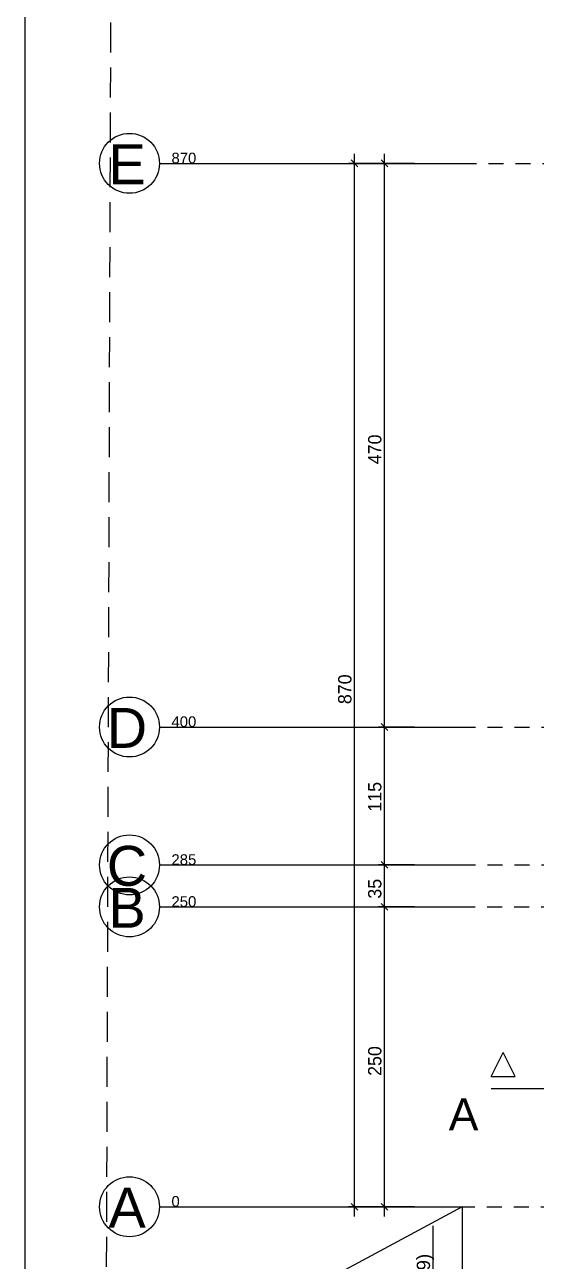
# Model space of a CAD drawing. Header units: metres. Extents: x -220 to 294, y -29 to 18.
# Drawn here: x -117.78 to -113.52, y -0.65 to 9.66 of the extents above; entities that cross this region are included whole.
import ezdxf

# ---------------------------------------------------------------- set-up
doc = ezdxf.new("R2010")
doc.units = ezdxf.units.M
doc.header["$MEASUREMENT"] = 0
for name, pattern in [('CENTER2', [1.125, 0.75, -0.125, 0.125, -0.125]), ('DASHED2', [0.375, 0.25, -0.125]), ('HIDDEN2', [0.1875, 0.125, -0.0625])]:
    doc.linetypes.add(name, pattern=pattern)
for name, color, linetype in [('Aks', 7, 'Continuous'), ('Cizgi', 7, 'Continuous'), ('Kot', 7, 'Continuous'), ('Olculendirme', 7, 'Continuous'), ('Standart', 7, 'Continuous')]:
    doc.layers.add(name, color=color, linetype=linetype)
doc.styles.add('arial_1_18', font='arial.ttf', dxfattribs={"height": 0.2})
doc.styles.add('comic sans ms_1_18', font='comic.ttf', dxfattribs={"height": 0.2})

msp = doc.modelspace()

# ---------------------------------------------------------------- linework, layer by layer
at = {"layer": 'Aks', "color": 248, "linetype": 'Continuous', "lineweight": -3}
for points in [[(-116.659, 8.5), (-114.14, 8.5)], [(-116.659, 3.8), (-114.147, 3.8)], [(-116.659, 2.65), (-114.149, 2.65)], [(-116.659, 2.3), (-114.15, 2.3)], [(-116.659, -0.2), (-114.154, -0.2)]]:
    msp.add_lwpolyline(points, dxfattribs=at)
at = {"layer": 'Aks', "color": 248, "linetype": 'HIDDEN2', "lineweight": -3}
for points in [[(-114.14, 8.5), (-94.696, 8.5)], [(-114.147, 3.8), (-94.696, 3.8)], [(-114.149, 2.65), (-94.696, 2.65)], [(-114.15, 2.3), (-94.696, 2.3)], [(-114.154, -0.2), (-94.696, -0.2)]]:
    msp.add_lwpolyline(points, dxfattribs=at)
at = {"layer": 'Aks', "color": 115, "linetype": 'Continuous', "lineweight": -3}
for centre in [(-116.909, 8.5), (-116.909, 3.8), (-116.909, 2.65), (-116.909, 2.3), (-116.909, -0.2)]:
    msp.add_circle(centre, 0.25, dxfattribs=at)
at = {"layer": 'Cizgi', "color": 216, "linetype": 'Continuous', "lineweight": -3}
msp.add_lwpolyline([(-117.783, 18), (-117.783, -12)], dxfattribs=at)
at = {"layer": 'Cizgi', "color": 1, "linetype": 'DASHED2', "lineweight": -3}
msp.add_lwpolyline([(-117.11, -3.7), (-117.057, 12.01)], dxfattribs=at)
at = {"layer": 'Cizgi', "color": 1, "linetype": 'Continuous', "lineweight": -3}
for points in [[(-114.134, -0.2), (-117.104, -1.8)], [(-114.134, -0.2), (-114.134, -3.5)]]:
    msp.add_lwpolyline(points, dxfattribs=at)
at = {"layer": 'Kot', "color": 216, "linetype": 'Continuous', "lineweight": -3}
msp.add_lwpolyline([(-114.377, -2.008), (-114.377, -0.359)], dxfattribs=at)
at = {"layer": 'Olculendirme', "color": 47, "linetype": 'Continuous', "lineweight": -3}
for points in [[(-115.033, -0.28), (-115.033, 8.58)], [(-114.783, -0.28), (-114.783, 8.58)], [(-114.983, 8.5), (-115.083, 8.5)], [(-114.783, 8.5), (-115.033, 8.5)], [(-114.533, 8.5), (-114.833, 8.5)], [(-114.533, 3.8), (-114.833, 3.8)], [(-114.533, 2.65), (-114.833, 2.65)], [(-114.533, 2.3), (-114.833, 2.3)], [(-114.983, -0.2), (-115.083, -0.2)], [(-114.783, -0.2), (-115.033, -0.2)], [(-114.533, -0.2), (-114.833, -0.2)]]:
    msp.add_lwpolyline(points, dxfattribs=at)
at = {"layer": 'Olculendirme', "color": 59, "linetype": 'Continuous', "lineweight": -3}
for points in [[(-115.061, 8.528), (-115.005, 8.472)], [(-114.811, 8.528), (-114.755, 8.472)], [(-114.811, 3.828), (-114.755, 3.772)], [(-114.811, 2.678), (-114.755, 2.622)], [(-114.811, 2.328), (-114.755, 2.272)], [(-115.061, -0.172), (-115.005, -0.228)], [(-114.811, -0.172), (-114.755, -0.228)]]:
    msp.add_lwpolyline(points, dxfattribs=at)
at = {"layer": 'Standart', "color": 250, "linetype": 'Continuous', "lineweight": -3}
for points in [[(-113.892, 0.886), (-113.792, 1.086)], [(-113.692, 0.886), (-113.792, 1.086)], [(-113.892, 0.886), (-113.692, 0.886)]]:
    msp.add_lwpolyline(points, dxfattribs=at)
at = {"layer": 'Standart', "color": 250, "linetype": 'CENTER2', "lineweight": -3}
msp.add_lwpolyline([(-113.892, 0.786), (-94.051, 0.786)], dxfattribs=at)

# ---------------------------------------------------------------- texts
at = {"layer": 'Aks', "color": 19, "linetype": 'Continuous', "lineweight": -3, "style": 'arial_1_18'}
for s, p in [('E', (-117.084, 8.326)), ('D', (-117.098, 3.626)), ('C', (-117.098, 2.476)), ('B', (-117.084, 2.126)), ('A', (-117.084, -0.374))]:
    msp.add_text(s, height=0.333, dxfattribs=at).set_placement(p)
at = {"layer": 'Aks', "color": 250, "linetype": 'Continuous', "lineweight": -3, "style": 'arial_1_18'}
for s, p in [('870', (-116.559, 8.5)), ('400', (-116.559, 3.8)), ('285', (-116.559, 2.65)), ('250', (-116.559, 2.3)), ('0', (-116.559, -0.2))]:
    msp.add_text(s, height=0.0889, dxfattribs=at).set_placement(p)
at = {"layer": 'Kot', "color": 19, "linetype": 'Continuous', "lineweight": -3, "style": 'arial_1_18'}
msp.add_text('Tk-0.76(166.19)', height=0.11111, rotation=90, dxfattribs=at).set_placement((-114.402, -1.697))
at = {"layer": 'Olculendirme', "color": 19, "linetype": 'Continuous', "lineweight": -3, "style": 'comic sans ms_1_18'}
for s, p in [('470', (-114.808, 5.991)), ('870', (-115.058, 3.991)), ('115', (-114.808, 3.094)), ('35', (-114.808, 2.369)), ('250', (-114.808, 0.891))]:
    msp.add_text(s, height=0.1111, rotation=90, dxfattribs=at).set_placement(p)
at = {"layer": 'Standart', "color": 19, "linetype": 'Continuous', "lineweight": -3, "style": 'arial_1_18'}
msp.add_text('A', height=0.267, dxfattribs=at).set_placement((-114.247, 0.436))

doc.saveas('drawing.dxf')
